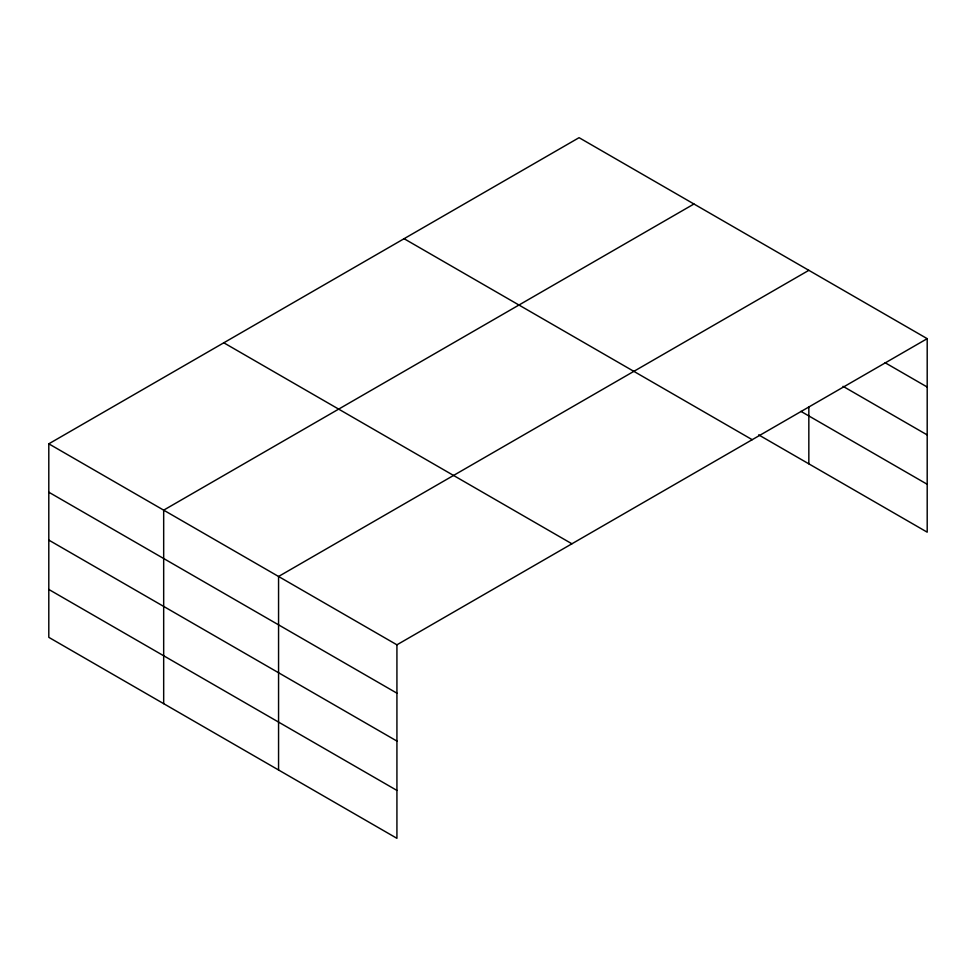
<?xml version="1.0" encoding="UTF-8"?>
<svg xmlns="http://www.w3.org/2000/svg" width="976" height="976" viewBox="0 0 976 976"><rect width="100%" height="100%" fill="white"/><g stroke="black" fill="none" stroke-linecap="round" stroke-linejoin="round"><path stroke-width="1.46" d="M927.2 338.66L579.073 137.677L48.8 443.824L48.8 637.34L396.927 838.323L396.927 644.819L927.2 338.66L927.2 532.176L758.657 434.869M693.96 203.996L163.675 510.155L163.675 703.659M808.836 270.328L278.563 576.474L278.563 769.991M885.11 362.73L927.2 387.033M843.032 386.325L927.2 434.93M800.918 411.36L927.2 484.279M404.088 238.705L752.203 439.688M223.797 342.796L571.912 543.791M48.8 443.824L396.927 644.819M48.8 492.197L396.927 693.18M48.8 540.094L396.927 741.077M48.8 589.443L396.927 790.426M808.836 406.968L808.836 463.832"/></g></svg>
